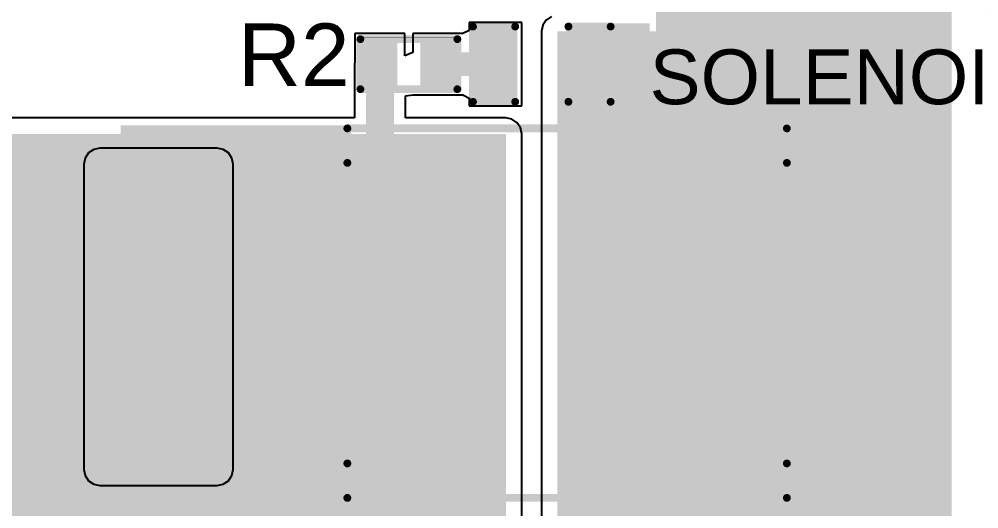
# Model space of a CAD drawing. Header units: millimetres. Extents: x 0.3 to 65.6, y 0.3 to 58.5.
# Drawn here: x 42.01 to 57.59, y 11.56 to 19.5 of the extents above; entities that cross this region are included whole.
import ezdxf

# ---------------------------------------------------------------- set-up
doc = ezdxf.new("R2010")
doc.units = ezdxf.units.MM
for name, color, linetype in [('BottomLayer', 5, 'Continuous'), ('BottomSolder', 6, 'Continuous'), ('TopLayer', 1, 'Continuous'), ('TopOverlay', 2, 'Continuous'), ('TopPaste', 8, 'Continuous'), ('TopSolder', 216, 'Continuous'), ('ViaHoleLayer', 16, 'Continuous')]:
    doc.layers.add(name, color=color, linetype=linetype)
doc.styles.add('Arial', font='arial.ttf', dxfattribs={"height": 0.2})

# ---------------------------------------------------------------- blocks, each defined once
blk = doc.blocks.new('R___0402_26')
at = {"layer": 'TopLayer'}
for points in [[(-0.699, -0.318), (-0.699, 0.318), (-0.241, 0.318), (-0.241, -0.318)], [(0.241, -0.318), (0.241, 0.318), (0.699, 0.318), (0.699, -0.318)]]:
    blk.add_hatch(color=1, dxfattribs=at).paths.add_polyline_path(points)
at = {"layer": 'TopPaste'}
for points in [[(-0.699, -0.318), (-0.699, 0.318), (-0.241, 0.318), (-0.241, -0.318)], [(0.241, -0.318), (0.241, 0.318), (0.699, 0.318), (0.699, -0.318)]]:
    blk.add_hatch(color=8, dxfattribs=at).paths.add_polyline_path(points)
at = {"layer": 'TopSolder'}
for points in [[(-0.754, -0.373), (-0.754, 0.373), (-0.186, 0.373), (-0.186, -0.373)], [(0.186, -0.373), (0.186, 0.373), (0.754, 0.373), (0.754, -0.373)]]:
    blk.add_hatch(color=216, dxfattribs=at).paths.add_polyline_path(points)
at = {"layer": 'TopOverlay'}
for points, const_width in [([(-0.787, 0.406), (-0.787, -0.406)], 0.127), ([(0.787, 0.406), (-0.787, 0.406)], 0.127), ([(0.787, 0.406), (0.787, -0.406)], 0.127), ([(0.787, -0.406), (-0.787, -0.406)], 0.127), ([(0.813, -0.432), (-0.813, -0.432)], 0.00323)]:
    blk.add_lwpolyline(points, dxfattribs=dict(at, const_width=const_width))
for points, const_width in [([(-0.819, 0.406, 1), (-0.756, 0.406, 1)], 0.0635), ([(-0.819, 0.406, 1), (-0.756, 0.406, 1)], 0.0635), ([(0.756, 0.406, 1), (0.819, 0.406, 1)], 0.0635), ([(0.756, 0.406, 1), (0.819, 0.406, 1)], 0.0635), ([(-0.819, -0.406, 1), (-0.756, -0.406, 1)], 0.0635), ([(-0.819, -0.406, 1), (-0.756, -0.406, 1)], 0.0635), ([(-0.814, -0.432, 1), (-0.812, -0.432, 1)], 0.00161), ([(0.756, -0.406, 1), (0.819, -0.406, 1)], 0.0635), ([(0.756, -0.406, 1), (0.819, -0.406, 1)], 0.0635), ([(0.812, -0.432, 1), (0.814, -0.432, 1)], 0.00161)]:
    blk.add_lwpolyline(points, format="xyb", close=True, dxfattribs=dict(at, const_width=const_width))
blk = doc.blocks.new('LED_0603_34')
at = {"layer": 'TopLayer'}
for points in [[(-1, 0.5), (-0.5, 0.5), (-0.5, -0.5), (-1, -0.5)], [(0.5, 0.5), (1, 0.5), (1, -0.5), (0.5, -0.5)]]:
    blk.add_hatch(color=1, dxfattribs=at).paths.add_polyline_path(points)
at = {"layer": 'TopOverlay'}
blk.add_hatch(color=2, dxfattribs=at).paths.add_polyline_path([(1.118, -0.66), (1.753, -0.66), (1.753, 0.66), (1.118, 0.66)])
at = {"layer": 'TopPaste'}
for points in [[(-1, 0.5), (-0.5, 0.5), (-0.5, -0.5), (-1, -0.5)], [(0.5, 0.5), (1, 0.5), (1, -0.5), (0.5, -0.5)]]:
    blk.add_hatch(color=8, dxfattribs=at).paths.add_polyline_path(points)
at = {"layer": 'TopSolder'}
for points in [[(-1.102, 0.602), (-0.398, 0.602), (-0.398, -0.602), (-1.102, -0.602)], [(0.398, 0.602), (1.102, 0.602), (1.102, -0.602), (0.398, -0.602)]]:
    blk.add_hatch(color=216, dxfattribs=at).paths.add_polyline_path(points)
at = {"layer": 'TopOverlay', "const_width": 0.127}
for points in [[(-1.118, 0.61), (-0.432, 0.61)], [(-1.118, -0.61), (-1.118, 0.61)], [(0.432, 0.61), (1.118, 0.61)], [(1.118, -0.61), (1.118, 0.61)], [(-1.118, -0.61), (-0.432, -0.61)], [(0.432, -0.61), (1.118, -0.61)]]:
    blk.add_lwpolyline(points, dxfattribs=at)
at = {"layer": 'TopOverlay', "const_width": 0.0635}
for points in [[(-1.149, 0.61, 1), (-1.086, 0.61, 1)], [(-1.149, 0.61, 1), (-1.086, 0.61, 1)], [(-0.464, 0.61, 1), (-0.4, 0.61, 1)], [(0.4, 0.61, 1), (0.464, 0.61, 1)], [(1.086, 0.61, 1), (1.149, 0.61, 1)], [(1.086, 0.61, 1), (1.149, 0.61, 1)], [(-1.149, -0.61, 1), (-1.086, -0.61, 1)], [(-1.149, -0.61, 1), (-1.086, -0.61, 1)], [(-0.464, -0.61, 1), (-0.4, -0.61, 1)], [(0.4, -0.61, 1), (0.464, -0.61, 1)], [(1.086, -0.61, 1), (1.149, -0.61, 1)], [(1.086, -0.61, 1), (1.149, -0.61, 1)]]:
    blk.add_lwpolyline(points, format="xyb", close=True, dxfattribs=at)
blk = doc.blocks.new('SMC_46')
at = {"layer": 'TopLayer'}
for points in [[(-6, 2.15), (-1.9, 2.15), (-1.9, -2.15), (-6, -2.15)], [(1.9, 2.15), (6, 2.15), (6, -2.15), (1.9, -2.15)]]:
    blk.add_hatch(color=1, dxfattribs=at).paths.add_polyline_path(points)
at = {"layer": 'TopOverlay'}
for points in [[(-7.238, 2.235), (-3.555, 2.235), (-3.555, 3.048), (-7.238, 3.048)], [(-7.238, -2.261), (-6.095, -2.261), (-6.095, 2.26), (-7.238, 2.26)], [(-7.238, -3.048), (-3.555, -3.048), (-3.555, -2.236), (-7.238, -2.236)]]:
    blk.add_hatch(color=2, dxfattribs=at).paths.add_polyline_path(points)
at = {"layer": 'TopPaste'}
for points in [[(-6, 2.15), (-1.9, 2.15), (-1.9, -2.15), (-6, -2.15)], [(1.9, 2.15), (6, 2.15), (6, -2.15), (1.9, -2.15)]]:
    blk.add_hatch(color=8, dxfattribs=at).paths.add_polyline_path(points)
at = {"layer": 'TopSolder'}
for points in [[(-6.102, 2.252), (-1.798, 2.252), (-1.798, -2.252), (-6.102, -2.252)], [(1.798, 2.252), (6.102, 2.252), (6.102, -2.252), (1.798, -2.252)]]:
    blk.add_hatch(color=216, dxfattribs=at).paths.add_polyline_path(points)
at = {"layer": 'TopOverlay', "const_width": 0.127}
for points in [[(-3.556, 2.997), (3.581, 2.997)], [(-3.556, 2.438), (-3.556, 2.997)], [(3.581, 2.438), (3.581, 2.997)], [(-3.556, -2.997), (-3.556, -2.438)], [(3.581, -2.997), (3.581, -2.438)], [(-3.556, -2.997), (3.581, -2.997)]]:
    blk.add_lwpolyline(points, dxfattribs=at)
at = {"layer": 'TopOverlay', "const_width": 0.0635}
for points in [[(-3.588, 2.997, 1), (-3.524, 2.997, 1)], [(-3.588, 2.997, 1), (-3.524, 2.997, 1)], [(3.55, 2.997, 1), (3.613, 2.997, 1)], [(3.55, 2.997, 1), (3.613, 2.997, 1)], [(-3.588, 2.438, 1), (-3.524, 2.438, 1)], [(3.55, 2.438, 1), (3.613, 2.438, 1)], [(-3.588, -2.438, 1), (-3.524, -2.438, 1)], [(3.55, -2.438, 1), (3.613, -2.438, 1)], [(-3.588, -2.997, 1), (-3.524, -2.997, 1)], [(-3.588, -2.997, 1), (-3.524, -2.997, 1)], [(3.55, -2.997, 1), (3.613, -2.997, 1)], [(3.55, -2.997, 1), (3.613, -2.997, 1)]]:
    blk.add_lwpolyline(points, format="xyb", close=True, dxfattribs=at)
blk = doc.blocks.new('50SVPF10M_54')
at = {"layer": 'TopLayer'}
for points in [[(-4.55, 0.8), (-1.05, 0.8), (-1.05, -0.8), (-4.55, -0.8)], [(1.05, 0.8), (4.55, 0.8), (4.55, -0.8), (1.05, -0.8)]]:
    blk.add_hatch(color=1, dxfattribs=at).paths.add_polyline_path(points)
at = {"layer": 'TopPaste'}
for points in [[(-4.55, 0.8), (-1.05, 0.8), (-1.05, -0.8), (-4.55, -0.8)], [(1.05, 0.8), (4.55, 0.8), (4.55, -0.8), (1.05, -0.8)]]:
    blk.add_hatch(color=8, dxfattribs=at).paths.add_polyline_path(points)
at = {"layer": 'TopSolder'}
for points in [[(-4.652, 0.902), (-0.948, 0.902), (-0.948, -0.902), (-4.652, -0.902)], [(0.948, 0.902), (4.652, 0.902), (4.652, -0.902), (0.948, -0.902)]]:
    blk.add_hatch(color=216, dxfattribs=at).paths.add_polyline_path(points)
at = {"layer": 'TopOverlay', "const_width": 0.127}
for points in [[(-1.95, 3.3), (-3.3, 1.95)], [(-1.95, 3.3), (3.3, 3.3)], [(3.3, 3.3), (3.3, 1.15)], [(-3.3, 1.95), (-3.3, 1.15)], [(-3.779, 1.567), (-3.779, 1.033)], [(-4.007, 1.287), (-3.55, 1.287)], [(-3.3, -1.15), (-3.3, -1.95)], [(3.3, -1.15), (3.3, -3.3)], [(-3.3, -1.95), (-1.95, -3.3)], [(-1.95, -3.3), (3.3, -3.3)]]:
    blk.add_lwpolyline(points, dxfattribs=at)
at = {"layer": 'TopOverlay', "const_width": 0.0635}
for points in [[(-1.982, 3.3, 1), (-1.918, 3.3, 1)], [(-1.982, 3.3, 1), (-1.918, 3.3, 1)], [(3.268, 3.3, 1), (3.332, 3.3, 1)], [(3.268, 3.3, 1), (3.332, 3.3, 1)], [(-3.332, 1.95, 1), (-3.268, 1.95, 1)], [(-3.332, 1.95, 1), (-3.268, 1.95, 1)], [(-3.81, 1.567, 1), (-3.747, 1.567, 1)], [(-4.039, 1.287, 1), (-3.975, 1.287, 1)], [(-3.582, 1.287, 1), (-3.518, 1.287, 1)], [(-3.81, 1.033, 1), (-3.747, 1.033, 1)], [(-3.332, 1.15, 1), (-3.268, 1.15, 1)], [(3.268, 1.15, 1), (3.332, 1.15, 1)], [(-3.332, -1.15, 1), (-3.268, -1.15, 1)], [(3.268, -1.15, 1), (3.332, -1.15, 1)], [(-3.332, -1.95, 1), (-3.268, -1.95, 1)], [(-3.332, -1.95, 1), (-3.268, -1.95, 1)], [(-1.982, -3.3, 1), (-1.918, -3.3, 1)], [(-1.982, -3.3, 1), (-1.918, -3.3, 1)], [(3.268, -3.3, 1), (3.332, -3.3, 1)], [(3.268, -3.3, 1), (3.332, -3.3, 1)]]:
    blk.add_lwpolyline(points, format="xyb", close=True, dxfattribs=at)
blk = doc.blocks.new('50SVPF10M_60')
at = {"layer": 'TopLayer'}
for points in [[(-4.55, 0.8), (-1.05, 0.8), (-1.05, -0.8), (-4.55, -0.8)], [(1.05, 0.8), (4.55, 0.8), (4.55, -0.8), (1.05, -0.8)]]:
    blk.add_hatch(color=1, dxfattribs=at).paths.add_polyline_path(points)
at = {"layer": 'TopPaste'}
for points in [[(-4.55, 0.8), (-1.05, 0.8), (-1.05, -0.8), (-4.55, -0.8)], [(1.05, 0.8), (4.55, 0.8), (4.55, -0.8), (1.05, -0.8)]]:
    blk.add_hatch(color=8, dxfattribs=at).paths.add_polyline_path(points)
at = {"layer": 'TopSolder'}
for points in [[(-4.652, 0.902), (-0.948, 0.902), (-0.948, -0.902), (-4.652, -0.902)], [(0.948, 0.902), (4.652, 0.902), (4.652, -0.902), (0.948, -0.902)]]:
    blk.add_hatch(color=216, dxfattribs=at).paths.add_polyline_path(points)
at = {"layer": 'TopOverlay', "const_width": 0.127}
for points in [[(-1.95, 3.3), (-3.3, 1.95)], [(-1.95, 3.3), (3.3, 3.3)], [(3.3, 3.3), (3.3, 1.15)], [(-3.3, 1.95), (-3.3, 1.15)], [(-3.779, 1.567), (-3.779, 1.033)], [(-4.007, 1.287), (-3.55, 1.287)], [(-3.3, -1.15), (-3.3, -1.95)], [(3.3, -1.15), (3.3, -3.3)], [(-3.3, -1.95), (-1.95, -3.3)], [(-1.95, -3.3), (3.3, -3.3)]]:
    blk.add_lwpolyline(points, dxfattribs=at)
at = {"layer": 'TopOverlay', "const_width": 0.0635}
for points in [[(-1.982, 3.3, 1), (-1.918, 3.3, 1)], [(-1.982, 3.3, 1), (-1.918, 3.3, 1)], [(3.268, 3.3, 1), (3.332, 3.3, 1)], [(3.268, 3.3, 1), (3.332, 3.3, 1)], [(-3.332, 1.95, 1), (-3.268, 1.95, 1)], [(-3.332, 1.95, 1), (-3.268, 1.95, 1)], [(-3.81, 1.567, 1), (-3.747, 1.567, 1)], [(-4.039, 1.287, 1), (-3.975, 1.287, 1)], [(-3.582, 1.287, 1), (-3.518, 1.287, 1)], [(-3.81, 1.033, 1), (-3.747, 1.033, 1)], [(-3.332, 1.15, 1), (-3.268, 1.15, 1)], [(3.268, 1.15, 1), (3.332, 1.15, 1)], [(-3.332, -1.15, 1), (-3.268, -1.15, 1)], [(3.268, -1.15, 1), (3.332, -1.15, 1)], [(-3.332, -1.95, 1), (-3.268, -1.95, 1)], [(-3.332, -1.95, 1), (-3.268, -1.95, 1)], [(-1.982, -3.3, 1), (-1.918, -3.3, 1)], [(-1.982, -3.3, 1), (-1.918, -3.3, 1)], [(3.268, -3.3, 1), (3.332, -3.3, 1)], [(3.268, -3.3, 1), (3.332, -3.3, 1)]]:
    blk.add_lwpolyline(points, format="xyb", close=True, dxfattribs=at)

msp = doc.modelspace()

# ---------------------------------------------------------------- hatches: boundary and pattern name
at = {"layer": 'BottomLayer'}
msp.add_hatch(color=5, dxfattribs=at).paths.add_polyline_path([(45.223, 12.195), (45.223, 17.148), (43.318, 17.148), (43.318, 12.195)])
h = msp.add_hatch(color=5, dxfattribs=at)
edge = h.paths.add_edge_path()
edge.add_arc((44.27, 16.347), 0.3, 0, 360)
h = msp.add_hatch(color=5, dxfattribs=at)
edge = h.paths.add_edge_path()
edge.add_arc((44.27, 15.25), 0.3, 0, 360)
h = msp.add_hatch(color=5, dxfattribs=at)
edge = h.paths.add_edge_path()
edge.add_arc((44.27, 14.153), 0.3, 0, 360)
h = msp.add_hatch(color=5, dxfattribs=at)
edge = h.paths.add_edge_path()
edge.add_arc((44.27, 13.03), 0.3, 0, 360)
at = {"layer": 'BottomSolder'}
h = msp.add_hatch(color=6, dxfattribs=at)
edge = h.paths.add_edge_path()
edge.add_arc((44.27, 16.347), 0.15, 0, 360)
h = msp.add_hatch(color=6, dxfattribs=at)
edge = h.paths.add_edge_path()
edge.add_arc((44.27, 15.25), 0.15, 0, 360)
h = msp.add_hatch(color=6, dxfattribs=at)
edge = h.paths.add_edge_path()
edge.add_arc((44.27, 14.153), 0.15, 0, 360)
h = msp.add_hatch(color=6, dxfattribs=at)
edge = h.paths.add_edge_path()
edge.add_arc((44.27, 13.03), 0.15, 0, 360)
at = {"layer": 'TopLayer'}
for points in [[(52.347, 18.847), (57.15, 18.847), (57.15, 20.803), (52.347, 20.803)], [(57.15, 2.896), (57.15, 19.304), (50.749, 19.304), (50.749, 2.896)], [(49.911, 17.639), (40.651, 17.639), (40.651, 2.845), (49.911, 2.845)]]:
    msp.add_hatch(color=1, dxfattribs=at).paths.add_polyline_path(points)
h = msp.add_hatch(color=1, dxfattribs=at)
edge = h.paths.add_edge_path()
edge.add_arc((44.27, 16.347), 0.3, 0, 360)
h = msp.add_hatch(color=1, dxfattribs=at)
edge = h.paths.add_edge_path()
edge.add_arc((44.27, 15.25), 0.3, 0, 360)
h = msp.add_hatch(color=1, dxfattribs=at)
edge = h.paths.add_edge_path()
edge.add_arc((44.27, 14.153), 0.3, 0, 360)
h = msp.add_hatch(color=1, dxfattribs=at)
edge = h.paths.add_edge_path()
edge.add_arc((44.27, 13.03), 0.3, 0, 360)
at = {"layer": 'TopSolder'}
h = msp.add_hatch(color=216, dxfattribs=at)
edge = h.paths.add_edge_path()
edge.add_arc((44.27, 16.347), 0.15, 0, 360)
h = msp.add_hatch(color=216, dxfattribs=at)
edge = h.paths.add_edge_path()
edge.add_arc((44.27, 15.25), 0.15, 0, 360)
h = msp.add_hatch(color=216, dxfattribs=at)
edge = h.paths.add_edge_path()
edge.add_arc((44.27, 14.153), 0.15, 0, 360)
h = msp.add_hatch(color=216, dxfattribs=at)
edge = h.paths.add_edge_path()
edge.add_arc((44.27, 13.03), 0.15, 0, 360)
at = {"layer": 'ViaHoleLayer'}
h = msp.add_hatch(color=16, dxfattribs=at)
edge = h.paths.add_edge_path()
edge.add_arc((44.27, 16.347), 0.15, 0, 360)
h = msp.add_hatch(color=16, dxfattribs=at)
edge = h.paths.add_edge_path()
edge.add_arc((44.27, 15.25), 0.15, 0, 360)
h = msp.add_hatch(color=16, dxfattribs=at)
edge = h.paths.add_edge_path()
edge.add_arc((44.27, 14.153), 0.15, 0, 360)
h = msp.add_hatch(color=16, dxfattribs=at)
edge = h.paths.add_edge_path()
edge.add_arc((44.27, 13.03), 0.15, 0, 360)

# ---------------------------------------------------------------- linework, layer by layer
at = {"layer": 'BottomLayer'}
for p, q in [((43.135, 17.331), (43.079, 17.247)), ((43.219, 17.387), (43.135, 17.331)), ((43.318, 17.407), (43.219, 17.387)), ((45.223, 17.407), (43.318, 17.407)), ((45.323, 17.387), (45.223, 17.407)), ((45.407, 17.331), (45.323, 17.387)), ((45.463, 17.247), (45.407, 17.331)), ((43.079, 17.247), (43.059, 17.148)), ((43.059, 17.148), (43.059, 12.195)), ((45.482, 17.148), (45.463, 17.247)), ((45.482, 12.195), (45.482, 17.148)), ((43.059, 12.195), (43.079, 12.096)), ((45.463, 12.096), (45.482, 12.195)), ((43.079, 12.096), (43.135, 12.012)), ((43.135, 12.012), (43.219, 11.956)), ((45.323, 11.956), (45.407, 12.012)), ((45.407, 12.012), (45.463, 12.096)), ((43.219, 11.956), (43.318, 11.936)), ((43.318, 11.936), (45.223, 11.936)), ((45.223, 11.936), (45.323, 11.956))]:
    msp.add_line(p, q, dxfattribs=at)
at = {"layer": 'TopLayer'}
for p, q in [((50.566, 19.487), (50.51, 19.403)), ((50.65, 19.543), (50.566, 19.487)), ((50.173, 19.448), (49.317, 19.448)), ((49.317, 19.448), (49.317, 19.319)), ((50.173, 18.093), (50.173, 19.448)), ((50.51, 19.403), (50.49, 19.304)), ((48.273, 19.266), (47.46, 19.266)), ((47.46, 19.266), (47.46, 18.811)), ((48.273, 18.905), (48.273, 19.266)), ((49.212, 19.266), (48.4, 19.266)), ((48.4, 19.266), (48.4, 18.961)), ((49.317, 19.319), (49.212, 19.266)), ((50.49, 19.304), (50.49, 5.695)), ((48.4, 18.961), (48.273, 18.905)), ((47.46, 18.811), (47.452, 18.771)), ((47.452, 18.771), (47.452, 17.898)), ((48.281, 18.256), (48.4, 18.275)), ((48.281, 17.898), (48.281, 18.256)), ((48.4, 18.275), (48.408, 18.275)), ((48.408, 18.275), (49.212, 18.275)), ((49.212, 18.275), (49.317, 18.222)), ((49.317, 18.222), (49.317, 18.093)), ((49.317, 18.093), (50.173, 18.093)), ((47.452, 17.898), (41.559, 17.898)), ((49.911, 17.898), (48.281, 17.898)), ((50.01, 17.878), (49.911, 17.898)), ((50.094, 17.822), (50.01, 17.878)), ((50.15, 17.738), (50.094, 17.822)), ((50.17, 17.639), (50.15, 17.738)), ((50.17, 5.695), (50.17, 17.639))]:
    msp.add_line(p, q, dxfattribs=at)
for points, const_width in [([(51.577, 18.771), (54.17, 18.771)], 0.635), ([(54.17, 18.771), (54.97, 17.97)], 0.635), ([(47.866, 15.655), (47.866, 18.771)], 0.457), ([(48.829, 18.771), (49.745, 18.771)], 0.381), ([(49.745, 18.771), (49.759, 18.771)], 0.381), ([(54.97, 14.732), (54.97, 17.97)], 0.635), ([(46.943, 14.732), (47.866, 15.655)], 0.457)]:
    msp.add_lwpolyline(points, dxfattribs=dict(at, const_width=const_width))
for points, const_width in [([(51.418, 18.771, 1), (51.736, 18.771, 1)], 0.318), ([(54.011, 18.771, 1), (54.328, 18.771, 1)], 0.318), ([(54.011, 18.771, 1), (54.328, 18.771, 1)], 0.318), ([(47.752, 18.771, 1), (47.981, 18.771, 1)], 0.229), ([(48.734, 18.771, 1), (48.924, 18.771, 1)], 0.191), ([(49.65, 18.771, 1), (49.84, 18.771, 1)], 0.191), ([(49.65, 18.771, 1), (49.84, 18.771, 1)], 0.191), ([(49.663, 18.771, 1), (49.854, 18.771, 1)], 0.191), ([(54.811, 17.97, 1), (55.129, 17.97, 1)], 0.318), ([(54.811, 17.97, 1), (55.129, 17.97, 1)], 0.318), ([(47.752, 15.655, 1), (47.981, 15.655, 1)], 0.229), ([(47.752, 15.655, 1), (47.981, 15.655, 1)], 0.229), ([(46.829, 14.732, 1), (47.057, 14.732, 1)], 0.229), ([(54.811, 14.732, 1), (55.129, 14.732, 1)], 0.318)]:
    msp.add_lwpolyline(points, format="xyb", close=True, dxfattribs=dict(at, const_width=const_width))

# ---------------------------------------------------------------- block references
for name, p, rotation in [('50SVPF10M_54', (39.345, 22.555), 90), ('50SVPF10M_60', (60.198, 22.454), 90), ('R___0402_26', (48.336, 18.771), 180)]:
    msp.add_blockref(name, p, dxfattribs=dict(rotation=rotation))
for name, p in [('LED_0603_34', (50.495, 18.771)), ('SMC_46', (50.893, 14.732))]:
    msp.add_blockref(name, p)

# ---------------------------------------------------------------- texts
at = {"layer": 'TopOverlay', "style": 'Arial'}
msp.add_text('R2', height=1.016, dxfattribs=at).set_placement((45.559, 18.415))
msp.add_text('SOLENOID-3', height=0.889, rotation=360, dxfattribs=at).set_placement((52.245, 18.121))

doc.saveas('drawing.dxf')
